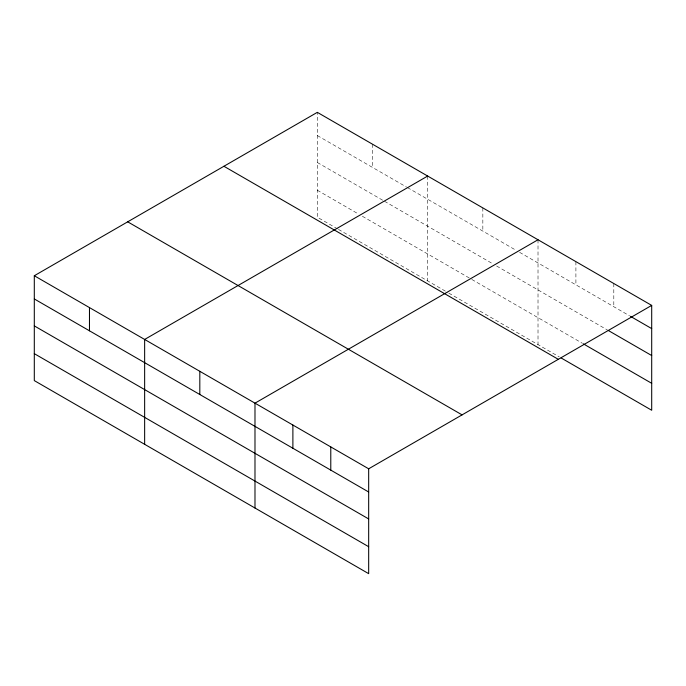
<?xml version="1.0" encoding="UTF-8"?>
<svg xmlns="http://www.w3.org/2000/svg" width="686" height="686" viewBox="0 0 686 686"><rect width="100%" height="100%" fill="white"/><g stroke="black" fill="none" stroke-linecap="round" stroke-linejoin="round"><path stroke-width="0.51" stroke-dasharray="3.43 2.57" d="M337.555 228.884L317.326 217.205L317.326 112.341M317.326 135.554L406.515 187.046M407.441 187.578L515.941 250.219M519.619 252.345L629.516 315.792M317.326 162.496L383.525 200.715M384.452 201.247L492.951 263.896M496.63 266.022L607.333 329.932M317.326 190.254L358.701 214.143M362.38 216.27L470.888 278.919M471.805 279.451L582.38 343.283M338.472 229.416L447.898 292.588M448.815 293.119L559.27 356.892M613.807 283.515L613.807 306.719M575.906 261.64L575.906 284.844M538.013 239.757L538.013 344.621M482.841 207.901L482.841 231.113M427.67 176.053L427.67 280.908M372.498 144.197L372.498 167.401"/><path stroke-width="1.03" d="M368.674 518.95L368.674 468.795L34.3 275.746L34.3 380.601L368.674 573.659L368.674 518.95L34.3 325.893M561.122 357.955L651.7 410.254L651.7 305.399L317.326 112.341L34.3 275.746M427.67 176.053L144.643 339.45L144.643 444.314M538.013 239.757L254.986 403.162L254.986 508.017M368.674 468.795L651.7 305.399M630.443 316.323L651.7 328.603M608.259 330.463L651.7 355.545M583.306 343.823L651.7 383.311M223.928 166.269L558.301 359.318M127.699 221.827L462.072 414.876M34.3 298.95L368.674 491.999M34.3 353.659L368.674 546.708M330.781 446.92L330.781 470.124M292.888 425.037L292.888 448.241M199.815 371.306L199.815 394.51M89.472 307.602L89.472 330.806"/></g></svg>
